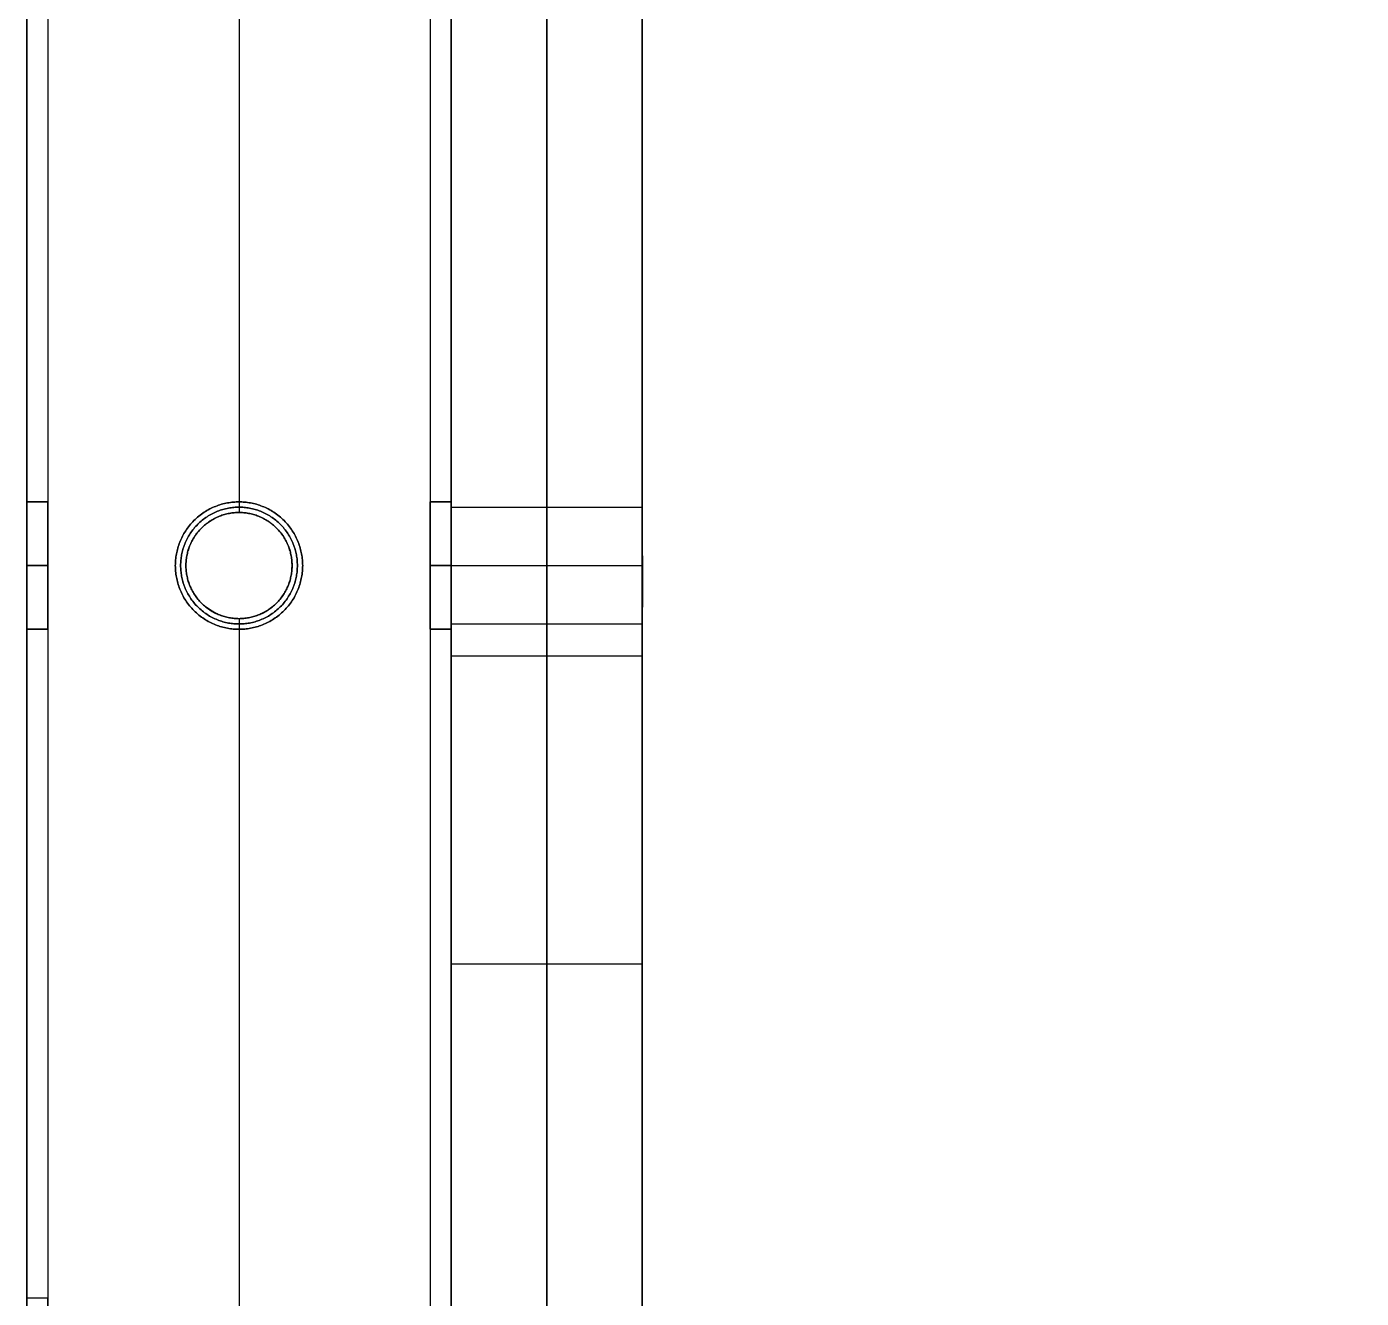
# Model space of a CAD drawing. Header units: millimetres. Extents: x -6529 to 809, y -8611 to 207.
# Drawn here: x -507 to -381.2, y -7534.5 to -7414.8 of the extents above; entities that cross this region are included whole.
import ezdxf

# ---------------------------------------------------------------- set-up
doc = ezdxf.new("R2010")
doc.units = ezdxf.units.MM
doc.header["$MEASUREMENT"] = 0
doc.layers.add('platen', color=7, linetype='Continuous', true_color=0x007f00)
doc.layers.add('staal', color=5, linetype='Continuous', true_color=0x0000ff)

# ---------------------------------------------------------------- blocks, each defined once
blk = doc.blocks.new('plaat base')
at = {"layer": 'platen'}
for p, q in [((1145.5, 43.5), (1145.5, 43.5, 18)), ((1140, 38), (1140, 38, 18)), ((1151, 38), (1151, 38, 18)), ((1145.5, 32.5), (1145.5, 32.5, 18)), ((20, -107), (20, -107, 18)), ((14.5, -112.5), (14.5, -112.5, 18)), ((25.5, -112.5), (25.5, -112.5, 18)), ((20, -118), (20, -118, 18)), ((58, -600), (1258, -600)), ((58, -600, 18), (1258, -600, 18))]:
    blk.add_line(p, q, dxfattribs=at)
for points in [[(1258, 58), (1108, 58), (958, 58)], [(1258, 58, 18), (1108, 58, 18), (958, 58, 18)], [(1258, 58, 9), (1108, 58, 9), (958, 58, 9)], [(1108, 58), (1108, 58, 9), (1108, 58, 18)], [(0, 0), (0, -150), (0, -300)], [(0, 0, 18), (0, -150, 18), (0, -300, 18)], [(0, 0, 9), (0, -150, 9), (0, -300, 9)], [(0, -150), (0, -150, 9), (0, -150, 18)], [(958, -1200), (1137, -1200), (1316, -1200)], [(958, -1200, 18), (1137, -1200, 18), (1316, -1200, 18)], [(958, -1200, 9), (1137, -1200, 9), (1316, -1200, 9)], [(1137, -1200), (1137, -1200, 9), (1137, -1200, 18)]]:
    blk.add_open_spline(points, degree=2, dxfattribs=at)
for points in [[(1145.5, 43.5), (1151, 43.5), (1151, 38), (1151, 32.5), (1145.5, 32.5), (1140, 32.5), (1140, 38), (1140, 43.5), (1145.5, 43.5)], [(1145.5, 43.5, 18), (1151, 43.5, 18), (1151, 38, 18), (1151, 32.5, 18), (1145.5, 32.5, 18), (1140, 32.5, 18), (1140, 38, 18), (1140, 43.5, 18), (1145.5, 43.5, 18)], [(25.5, -112.5), (25.5, -118), (20, -118), (14.5, -118), (14.5, -112.5), (14.5, -107), (20, -107), (25.5, -107), (25.5, -112.5)], [(25.5, -112.5, 18), (25.5, -118, 18), (20, -118, 18), (14.5, -118, 18), (14.5, -112.5, 18), (14.5, -107, 18), (20, -107, 18), (25.5, -107, 18), (25.5, -112.5, 18)]]:
    blk.add_rational_spline(points, [1, 0.707106781187, 1, 0.707106781187, 1, 0.707106781187, 1, 0.707106781187, 1], degree=2, knots=[-31.415927, -31.415927, -31.415927, -23.561945, -23.561945, -15.707963, -15.707963, -7.853982, -7.853982, 0, 0, 0], dxfattribs=at)
blk = doc.blocks.new('plaat laag')
at = {"layer": 'platen'}
for p, q in [((-0.55, -165, 638), (17.45, -165.06, 638)), ((-0.56, -170.5, 643.5), (17.44, -170.56, 643.5)), ((-0.56, -170.5, 632.5), (17.44, -170.56, 632.5)), ((-0.58, -176, 638), (17.42, -176.06, 638))]:
    blk.add_line(p, q, dxfattribs=at)
for points in [[(-1.18, -358), (-0.59, -179), (0, 0)], [(7.82, -358.03), (8.41, -179.03), (9, -0.03)], [(16.82, -358.06), (17.41, -179.06), (18, -0.06)], [(-0.19, -58, 300), (-2.18, -658, 300), (-4.16, -1257.99, 300)], [(-0.19, -58, 658), (-0.69, -208, 658), (-1.18, -358, 658)], [(8.81, -58.03, 658), (8.31, -208.03, 658), (7.82, -358.03, 658)], [(17.81, -58.06, 300), (15.82, -658.06, 300), (13.84, -1258.05, 300)], [(17.81, -58.06, 658), (17.31, -208.06, 658), (16.82, -358.06, 658)], [(-0.59, -179), (8.41, -179.03), (17.41, -179.06)], [(-0.69, -208, 658), (8.31, -208.03, 658), (17.31, -208.06, 658)]]:
    blk.add_open_spline(points, degree=2, dxfattribs=at)
for points in [[(-0.56, -170.5, 643.5), (-0.55, -165, 643.5), (-0.55, -165, 638), (-0.55, -165, 632.5), (-0.56, -170.5, 632.5), (-0.58, -176, 632.5), (-0.58, -176, 638), (-0.58, -176, 643.5), (-0.56, -170.5, 643.5)], [(17.44, -170.56, 643.5), (17.45, -165.06, 643.5), (17.45, -165.06, 638), (17.45, -165.06, 632.5), (17.44, -170.56, 632.5), (17.42, -176.06, 632.5), (17.42, -176.06, 638), (17.42, -176.06, 643.5), (17.44, -170.56, 643.5)]]:
    blk.add_rational_spline(points, [1, 0.707106781187, 1, 0.707106781187, 1, 0.707106781187, 1, 0.707106781187, 1], degree=2, knots=[-31.415927, -31.415927, -31.415927, -23.561945, -23.561945, -15.707963, -15.707963, -7.853982, -7.853982, 0, 0, 0], dxfattribs=at)
blk = doc.blocks.new('top plaat')
at = {"layer": 'platen'}
for p, q in [((20, -125), (20, -125, 18)), ((14.5, -130.5), (14.5, -130.5, 18)), ((25.5, -130.5), (25.5, -130.5, 18)), ((20, -136), (20, -136, 18))]:
    blk.add_line(p, q, dxfattribs=at)
for points in [[(0, 0), (0, -309), (0, -618), (0, -927), (0, -1236)], [(0, 0, 18), (0, -309, 18), (0, -618, 18), (0, -927, 18), (0, -1236, 18)], [(0, 0, 9), (0, -309, 9), (0, -618, 9), (0, -927, 9), (0, -1236, 9)]]:
    blk.add_open_spline(points, degree=2, knots=[4655.052018, 4655.052018, 4655.052018, 5274.345164, 5274.345164, 5893.638309, 5893.638309, 5893.638309], dxfattribs=at)
for points, knots in [([(25.5, -130.5), (25.5, -136), (20, -136), (14.5, -136), (14.5, -130.5), (14.5, -125), (20, -125), (25.5, -125), (25.5, -130.5)], [-31.415927, -31.415927, -31.415927, -23.561945, -23.561945, -15.707963, -15.707963, -7.853982, -7.853982, 0, 0, 0]), ([(25.5, -130.5, 18), (25.5, -136, 18), (20, -136, 18), (14.5, -136, 18), (14.5, -130.5, 18), (14.5, -125, 18), (20, -125, 18), (25.5, -125, 18), (25.5, -130.5, 18)], [-31.415927, -31.415927, -31.415927, -23.561945, -23.561945, -15.707963, -15.707963, -7.853982, -7.853982, 0, 0, 0]), ([(25.5, -130.5, 9), (25.5, -125, 9), (20, -125, 9), (14.5, -125, 9), (14.5, -130.5, 9), (14.5, -136, 9), (20, -136, 9), (25.5, -136, 9), (25.5, -130.5, 9)], [0, 0, 0, 7.853982, 7.853982, 15.707963, 15.707963, 23.561945, 23.561945, 31.415927, 31.415927, 31.415927])]:
    blk.add_rational_spline(points, [1, 0.707106781187, 1, 0.707106781187, 1, 0.707106781187, 1, 0.707106781187, 1], degree=2, knots=knots, dxfattribs=at)

msp = doc.modelspace()

# ---------------------------------------------------------------- linework, layer by layer
at = {"layer": 'staal'}
for p, q in [((-504.97, -7459.5, 1972), (-506.97, -7459.5, 1972)), ((-506.97, -7459.5, 20), (-504.97, -7459.5, 20)), ((-504.97, -7459.5, 696), (-506.97, -7459.5, 696)), ((-486.97, -7459.5, 38), (-486.97, -7459.5, 40)), ((-486.97, -7459.5), (-486.97, -7459.5, 2)), ((-486.97, -7460.5, 1990), (-486.97, -7460.5, 1992)), ((-486.97, -7460.5, 1952), (-486.97, -7460.5, 1954)), ((-486.97, -7460.5, 714), (-486.97, -7460.5, 716)), ((-486.97, -7460.5, 676), (-486.97, -7460.5, 678)), ((-466.97, -7459.5, 1972), (-468.97, -7459.5, 1972)), ((-468.97, -7459.5, 20), (-466.97, -7459.5, 20)), ((-466.97, -7459.5, 696), (-468.97, -7459.5, 696)), ((-504.97, -7465.5, 1966), (-506.97, -7465.5, 1966)), ((-504.97, -7465.5, 1978), (-506.97, -7465.5, 1978)), ((-506.97, -7465.5, 14), (-504.97, -7465.5, 14)), ((-506.97, -7465.5, 26), (-504.97, -7465.5, 26)), ((-504.97, -7465.5, 690), (-506.97, -7465.5, 690)), ((-504.97, -7465.5, 702), (-506.97, -7465.5, 702)), ((-492.97, -7465.5, 38), (-492.97, -7465.5, 40)), ((-492.97, -7465.5), (-492.97, -7465.5, 2)), ((-491.97, -7465.5, 1990), (-491.97, -7465.5, 1992)), ((-491.97, -7465.5, 1952), (-491.97, -7465.5, 1954)), ((-491.97, -7465.5, 714), (-491.97, -7465.5, 716)), ((-491.97, -7465.5, 676), (-491.97, -7465.5, 678)), ((-481.97, -7465.5, 1952), (-481.97, -7465.5, 1954)), ((-481.97, -7465.5, 1990), (-481.97, -7465.5, 1992)), ((-481.97, -7465.5, 676), (-481.97, -7465.5, 678)), ((-481.97, -7465.5, 714), (-481.97, -7465.5, 716)), ((-480.97, -7465.5, 38), (-480.97, -7465.5, 40)), ((-480.97, -7465.5), (-480.97, -7465.5, 2)), ((-466.97, -7465.5, 1966), (-468.97, -7465.5, 1966)), ((-466.97, -7465.5, 1978), (-468.97, -7465.5, 1978)), ((-468.97, -7465.5, 14), (-466.97, -7465.5, 14)), ((-468.97, -7465.5, 26), (-466.97, -7465.5, 26)), ((-466.97, -7465.5, 690), (-468.97, -7465.5, 690)), ((-466.97, -7465.5, 702), (-468.97, -7465.5, 702)), ((-486.97, -7470.5, 1990), (-486.97, -7470.5, 1992)), ((-486.97, -7470.5, 1952), (-486.97, -7470.5, 1954)), ((-486.97, -7470.5, 714), (-486.97, -7470.5, 716)), ((-486.97, -7470.5, 676), (-486.97, -7470.5, 678)), ((-504.97, -7471.5, 1972), (-506.97, -7471.5, 1972)), ((-506.97, -7471.5, 20), (-504.97, -7471.5, 20)), ((-504.97, -7471.5, 696), (-506.97, -7471.5, 696)), ((-486.97, -7471.5, 38), (-486.97, -7471.5, 40)), ((-486.97, -7471.5), (-486.97, -7471.5, 2)), ((-466.97, -7471.5, 1972), (-468.97, -7471.5, 1972)), ((-468.97, -7471.5, 20), (-466.97, -7471.5, 20)), ((-466.97, -7471.5, 696), (-468.97, -7471.5, 696)), ((-504.97, -7534.5, 1972), (-506.97, -7534.5, 1972))]:
    msp.add_line(p, q, dxfattribs=at)
for points in [[(-506.97, -7295), (809.03, -7295), (809.03, -8611), (-506.97, -8611)], [(-466.97, -7335), (769.03, -7335), (769.03, -8571), (-466.97, -8571)]]:
    msp.add_lwpolyline(points, close=True, dxfattribs=at)
for centre in [(-486.97, -7465.5, 1952), (-486.97, -7465.5, 1991), (-486.97, -7465.5, 1953), (-486.97, -7465.5, 676), (-486.97, -7465.5, 715), (-486.97, -7465.5, 677)]:
    msp.add_circle(centre, 5, dxfattribs=at)
for points in [[(-506.97, -7295, 1952), (-506.97, -7953, 1952), (-506.97, -8611, 1952)], [(-506.97, -7295, 1992), (-506.97, -7953, 1992), (-506.97, -8611, 1992)], [(-506.97, -7295), (-506.97, -7953), (-506.97, -8611)], [(-506.97, -7295, 40), (-506.97, -7953, 40), (-506.97, -8611, 40)], [(-506.97, -7295, 676), (-506.97, -7953, 676), (-506.97, -8611, 676)], [(-506.97, -7295, 716), (-506.97, -7953, 716), (-506.97, -8611, 716)], [(-504.97, -7297, 1990), (-504.97, -7953, 1990), (-504.97, -8609, 1990)], [(-504.97, -7297, 1954), (-504.97, -7953, 1954), (-504.97, -8609, 1954)], [(-504.97, -7297, 38), (-504.97, -7953, 38), (-504.97, -8609, 38)], [(-504.97, -7297, 2), (-504.97, -7953, 2), (-504.97, -8609, 2)], [(-504.97, -7297, 714), (-504.97, -7953, 714), (-504.97, -8609, 714)], [(-504.97, -7297, 678), (-504.97, -7953, 678), (-504.97, -8609, 678)], [(-468.97, -7333, 1990), (-468.97, -7953, 1990), (-468.97, -8573, 1990)], [(-468.97, -7333, 1954), (-468.97, -7953, 1954), (-468.97, -8573, 1954)], [(-468.97, -7333, 38), (-468.97, -7953, 38), (-468.97, -8573, 38)], [(-468.97, -7333, 2), (-468.97, -7953, 2), (-468.97, -8573, 2)], [(-468.97, -7333, 714), (-468.97, -7953, 714), (-468.97, -8573, 714)], [(-468.97, -7333, 678), (-468.97, -7953, 678), (-468.97, -8573, 678)], [(-466.97, -7335, 1952), (-466.97, -7953, 1952), (-466.97, -8571, 1952)], [(-466.97, -7335, 1992), (-466.97, -7953, 1992), (-466.97, -8571, 1992)], [(-466.97, -7335), (-466.97, -7953), (-466.97, -8571)], [(-466.97, -7335, 40), (-466.97, -7953, 40), (-466.97, -8571, 40)], [(-466.97, -7335, 676), (-466.97, -7953, 676), (-466.97, -8571, 676)], [(-466.97, -7335, 716), (-466.97, -7953, 716), (-466.97, -8571, 716)], [(-506.97, -7396.5, 1972), (-506.97, -7428, 1972), (-506.97, -7459.5, 1972)], [(-506.97, -7396.5, 20), (-506.97, -7428, 20), (-506.97, -7459.5, 20)], [(-506.97, -7396.5, 696), (-506.97, -7428, 696), (-506.97, -7459.5, 696)], [(-504.97, -7396.5, 1972), (-504.97, -7428, 1972), (-504.97, -7459.5, 1972)], [(-504.97, -7396.5, 20), (-504.97, -7428, 20), (-504.97, -7459.5, 20)], [(-504.97, -7396.5, 696), (-504.97, -7428, 696), (-504.97, -7459.5, 696)], [(-486.97, -7395.5, 1992), (-486.97, -7428, 1992), (-486.97, -7460.5, 1992)], [(-486.97, -7395.5, 1990), (-486.97, -7428, 1990), (-486.97, -7460.5, 1990)], [(-486.97, -7395.5, 1954), (-486.97, -7428, 1954), (-486.97, -7460.5, 1954)], [(-486.97, -7395.5, 1952), (-486.97, -7428, 1952), (-486.97, -7460.5, 1952)], [(-486.97, -7395.5, 716), (-486.97, -7428, 716), (-486.97, -7460.5, 716)], [(-486.97, -7395.5, 714), (-486.97, -7428, 714), (-486.97, -7460.5, 714)], [(-486.97, -7395.5, 678), (-486.97, -7428, 678), (-486.97, -7460.5, 678)], [(-486.97, -7395.5, 676), (-486.97, -7428, 676), (-486.97, -7460.5, 676)], [(-486.97, -7396.5, 40), (-486.97, -7428, 40), (-486.97, -7459.5, 40)], [(-486.97, -7396.5, 38), (-486.97, -7428, 38), (-486.97, -7459.5, 38)], [(-486.97, -7396.5, 2), (-486.97, -7428, 2), (-486.97, -7459.5, 2)], [(-486.97, -7396.5), (-486.97, -7428), (-486.97, -7459.5)], [(-468.97, -7396.5, 1972), (-468.97, -7428, 1972), (-468.97, -7459.5, 1972)], [(-468.97, -7396.5, 20), (-468.97, -7428, 20), (-468.97, -7459.5, 20)], [(-468.97, -7396.5, 696), (-468.97, -7428, 696), (-468.97, -7459.5, 696)], [(-466.97, -7396.5, 1972), (-466.97, -7428, 1972), (-466.97, -7459.5, 1972)], [(-466.97, -7396.5, 20), (-466.97, -7428, 20), (-466.97, -7459.5, 20)], [(-466.97, -7396.5, 696), (-466.97, -7428, 696), (-466.97, -7459.5, 696)], [(-486.97, -7470.5, 1992), (-486.97, -7503, 1992), (-486.97, -7535.5, 1992)], [(-486.97, -7470.5, 1990), (-486.97, -7503, 1990), (-486.97, -7535.5, 1990)], [(-486.97, -7470.5, 1954), (-486.97, -7503, 1954), (-486.97, -7535.5, 1954)], [(-486.97, -7470.5, 1952), (-486.97, -7503, 1952), (-486.97, -7535.5, 1952)], [(-486.97, -7470.5, 716), (-486.97, -7503, 716), (-486.97, -7535.5, 716)], [(-486.97, -7470.5, 714), (-486.97, -7503, 714), (-486.97, -7535.5, 714)], [(-486.97, -7470.5, 678), (-486.97, -7503, 678), (-486.97, -7535.5, 678)], [(-486.97, -7470.5, 676), (-486.97, -7503, 676), (-486.97, -7535.5, 676)], [(-506.97, -7471.5, 1972), (-506.97, -7503, 1972), (-506.97, -7534.5, 1972)], [(-506.97, -7471.5, 20), (-506.97, -7503, 20), (-506.97, -7534.5, 20)], [(-506.97, -7471.5, 696), (-506.97, -7503, 696), (-506.97, -7534.5, 696)], [(-504.97, -7471.5, 1972), (-504.97, -7503, 1972), (-504.97, -7534.5, 1972)], [(-504.97, -7471.5, 20), (-504.97, -7503, 20), (-504.97, -7534.5, 20)], [(-504.97, -7471.5, 696), (-504.97, -7503, 696), (-504.97, -7534.5, 696)], [(-486.97, -7471.5, 40), (-486.97, -7503, 40), (-486.97, -7534.5, 40)], [(-486.97, -7471.5, 38), (-486.97, -7503, 38), (-486.97, -7534.5, 38)], [(-486.97, -7471.5, 2), (-486.97, -7503, 2), (-486.97, -7534.5, 2)], [(-486.97, -7471.5), (-486.97, -7503), (-486.97, -7534.5)], [(-468.97, -7471.5, 1972), (-468.97, -7503, 1972), (-468.97, -7534.5, 1972)], [(-468.97, -7471.5, 20), (-468.97, -7503, 20), (-468.97, -7534.5, 20)], [(-468.97, -7471.5, 696), (-468.97, -7503, 696), (-468.97, -7534.5, 696)], [(-466.97, -7471.5, 1972), (-466.97, -7503, 1972), (-466.97, -7534.5, 1972)], [(-466.97, -7471.5, 20), (-466.97, -7503, 20), (-466.97, -7534.5, 20)], [(-466.97, -7471.5, 696), (-466.97, -7503, 696), (-466.97, -7534.5, 696)]]:
    msp.add_open_spline(points, degree=2, dxfattribs=at)
for points, knots in [([(-506.97, -7465.5, 1966), (-506.97, -7459.5, 1966), (-506.97, -7459.5, 1972), (-506.97, -7459.5, 1978), (-506.97, -7465.5, 1978), (-506.97, -7471.5, 1978), (-506.97, -7471.5, 1972), (-506.97, -7471.5, 1966), (-506.97, -7465.5, 1966)], [0, 0, 0, 7.853982, 7.853982, 15.707963, 15.707963, 23.561945, 23.561945, 31.415927, 31.415927, 31.415927]), ([(-506.97, -7465.5, 14), (-506.97, -7459.5, 14), (-506.97, -7459.5, 20), (-506.97, -7459.5, 26), (-506.97, -7465.5, 26), (-506.97, -7471.5, 26), (-506.97, -7471.5, 20), (-506.97, -7471.5, 14), (-506.97, -7465.5, 14)], [0, 0, 0, 7.853982, 7.853982, 15.707963, 15.707963, 23.561945, 23.561945, 31.415927, 31.415927, 31.415927]), ([(-506.97, -7465.5, 690), (-506.97, -7459.5, 690), (-506.97, -7459.5, 696), (-506.97, -7459.5, 702), (-506.97, -7465.5, 702), (-506.97, -7471.5, 702), (-506.97, -7471.5, 696), (-506.97, -7471.5, 690), (-506.97, -7465.5, 690)], [0, 0, 0, 7.853982, 7.853982, 15.707963, 15.707963, 23.561945, 23.561945, 31.415927, 31.415927, 31.415927]), ([(-504.97, -7465.5, 1966), (-504.97, -7471.5, 1966), (-504.97, -7471.5, 1972), (-504.97, -7471.5, 1978), (-504.97, -7465.5, 1978), (-504.97, -7459.5, 1978), (-504.97, -7459.5, 1972), (-504.97, -7459.5, 1966), (-504.97, -7465.5, 1966)], [-31.415927, -31.415927, -31.415927, -23.561945, -23.561945, -15.707963, -15.707963, -7.853982, -7.853982, 0, 0, 0]), ([(-504.97, -7465.5, 14), (-504.97, -7471.5, 14), (-504.97, -7471.5, 20), (-504.97, -7471.5, 26), (-504.97, -7465.5, 26), (-504.97, -7459.5, 26), (-504.97, -7459.5, 20), (-504.97, -7459.5, 14), (-504.97, -7465.5, 14)], [-31.415927, -31.415927, -31.415927, -23.561945, -23.561945, -15.707963, -15.707963, -7.853982, -7.853982, 0, 0, 0]), ([(-504.97, -7465.5, 690), (-504.97, -7471.5, 690), (-504.97, -7471.5, 696), (-504.97, -7471.5, 702), (-504.97, -7465.5, 702), (-504.97, -7459.5, 702), (-504.97, -7459.5, 696), (-504.97, -7459.5, 690), (-504.97, -7465.5, 690)], [-31.415927, -31.415927, -31.415927, -23.561945, -23.561945, -15.707963, -15.707963, -7.853982, -7.853982, 0, 0, 0]), ([(-480.97, -7465.5, 40), (-480.97, -7471.5, 40), (-486.97, -7471.5, 40), (-492.97, -7471.5, 40), (-492.97, -7465.5, 40), (-492.97, -7459.5, 40), (-486.97, -7459.5, 40), (-480.97, -7459.5, 40), (-480.97, -7465.5, 40)], [-31.415927, -31.415927, -31.415927, -23.561945, -23.561945, -15.707963, -15.707963, -7.853982, -7.853982, 0, 0, 0]), ([(-480.97, -7465.5, 38), (-480.97, -7459.5, 38), (-486.97, -7459.5, 38), (-492.97, -7459.5, 38), (-492.97, -7465.5, 38), (-492.97, -7471.5, 38), (-486.97, -7471.5, 38), (-480.97, -7471.5, 38), (-480.97, -7465.5, 38)], [0, 0, 0, 7.853982, 7.853982, 15.707963, 15.707963, 23.561945, 23.561945, 31.415927, 31.415927, 31.415927]), ([(-480.97, -7465.5, 2), (-480.97, -7471.5, 2), (-486.97, -7471.5, 2), (-492.97, -7471.5, 2), (-492.97, -7465.5, 2), (-492.97, -7459.5, 2), (-486.97, -7459.5, 2), (-480.97, -7459.5, 2), (-480.97, -7465.5, 2)], [-31.415927, -31.415927, -31.415927, -23.561945, -23.561945, -15.707963, -15.707963, -7.853982, -7.853982, 0, 0, 0]), ([(-480.97, -7465.5), (-480.97, -7459.5), (-486.97, -7459.5), (-492.97, -7459.5), (-492.97, -7465.5), (-492.97, -7471.5), (-486.97, -7471.5), (-480.97, -7471.5), (-480.97, -7465.5)], [0, 0, 0, 7.853982, 7.853982, 15.707963, 15.707963, 23.561945, 23.561945, 31.415927, 31.415927, 31.415927]), ([(-481.97, -7465.5, 1992), (-481.97, -7470.5, 1992), (-486.97, -7470.5, 1992), (-491.97, -7470.5, 1992), (-491.97, -7465.5, 1992), (-491.97, -7460.5, 1992), (-486.97, -7460.5, 1992), (-481.97, -7460.5, 1992), (-481.97, -7465.5, 1992)], [-31.415927, -31.415927, -31.415927, -23.561945, -23.561945, -15.707963, -15.707963, -7.853982, -7.853982, 0, 0, 0]), ([(-481.97, -7465.5, 1990), (-481.97, -7460.5, 1990), (-486.97, -7460.5, 1990), (-491.97, -7460.5, 1990), (-491.97, -7465.5, 1990), (-491.97, -7470.5, 1990), (-486.97, -7470.5, 1990), (-481.97, -7470.5, 1990), (-481.97, -7465.5, 1990)], [0, 0, 0, 7.853982, 7.853982, 15.707963, 15.707963, 23.561945, 23.561945, 31.415927, 31.415927, 31.415927]), ([(-481.97, -7465.5, 1954), (-481.97, -7470.5, 1954), (-486.97, -7470.5, 1954), (-491.97, -7470.5, 1954), (-491.97, -7465.5, 1954), (-491.97, -7460.5, 1954), (-486.97, -7460.5, 1954), (-481.97, -7460.5, 1954), (-481.97, -7465.5, 1954)], [-31.415927, -31.415927, -31.415927, -23.561945, -23.561945, -15.707963, -15.707963, -7.853982, -7.853982, 0, 0, 0]), ([(-481.97, -7465.5, 716), (-481.97, -7470.5, 716), (-486.97, -7470.5, 716), (-491.97, -7470.5, 716), (-491.97, -7465.5, 716), (-491.97, -7460.5, 716), (-486.97, -7460.5, 716), (-481.97, -7460.5, 716), (-481.97, -7465.5, 716)], [-31.415927, -31.415927, -31.415927, -23.561945, -23.561945, -15.707963, -15.707963, -7.853982, -7.853982, 0, 0, 0]), ([(-481.97, -7465.5, 714), (-481.97, -7460.5, 714), (-486.97, -7460.5, 714), (-491.97, -7460.5, 714), (-491.97, -7465.5, 714), (-491.97, -7470.5, 714), (-486.97, -7470.5, 714), (-481.97, -7470.5, 714), (-481.97, -7465.5, 714)], [0, 0, 0, 7.853982, 7.853982, 15.707963, 15.707963, 23.561945, 23.561945, 31.415927, 31.415927, 31.415927]), ([(-481.97, -7465.5, 678), (-481.97, -7470.5, 678), (-486.97, -7470.5, 678), (-491.97, -7470.5, 678), (-491.97, -7465.5, 678), (-491.97, -7460.5, 678), (-486.97, -7460.5, 678), (-481.97, -7460.5, 678), (-481.97, -7465.5, 678)], [-31.415927, -31.415927, -31.415927, -23.561945, -23.561945, -15.707963, -15.707963, -7.853982, -7.853982, 0, 0, 0]), ([(-468.97, -7465.5, 1966), (-468.97, -7459.5, 1966), (-468.97, -7459.5, 1972), (-468.97, -7459.5, 1978), (-468.97, -7465.5, 1978), (-468.97, -7471.5, 1978), (-468.97, -7471.5, 1972), (-468.97, -7471.5, 1966), (-468.97, -7465.5, 1966)], [0, 0, 0, 7.853982, 7.853982, 15.707963, 15.707963, 23.561945, 23.561945, 31.415927, 31.415927, 31.415927]), ([(-468.97, -7465.5, 14), (-468.97, -7459.5, 14), (-468.97, -7459.5, 20), (-468.97, -7459.5, 26), (-468.97, -7465.5, 26), (-468.97, -7471.5, 26), (-468.97, -7471.5, 20), (-468.97, -7471.5, 14), (-468.97, -7465.5, 14)], [0, 0, 0, 7.853982, 7.853982, 15.707963, 15.707963, 23.561945, 23.561945, 31.415927, 31.415927, 31.415927]), ([(-468.97, -7465.5, 690), (-468.97, -7459.5, 690), (-468.97, -7459.5, 696), (-468.97, -7459.5, 702), (-468.97, -7465.5, 702), (-468.97, -7471.5, 702), (-468.97, -7471.5, 696), (-468.97, -7471.5, 690), (-468.97, -7465.5, 690)], [0, 0, 0, 7.853982, 7.853982, 15.707963, 15.707963, 23.561945, 23.561945, 31.415927, 31.415927, 31.415927]), ([(-466.97, -7465.5, 1966), (-466.97, -7471.5, 1966), (-466.97, -7471.5, 1972), (-466.97, -7471.5, 1978), (-466.97, -7465.5, 1978), (-466.97, -7459.5, 1978), (-466.97, -7459.5, 1972), (-466.97, -7459.5, 1966), (-466.97, -7465.5, 1966)], [-31.415927, -31.415927, -31.415927, -23.561945, -23.561945, -15.707963, -15.707963, -7.853982, -7.853982, 0, 0, 0]), ([(-466.97, -7465.5, 14), (-466.97, -7471.5, 14), (-466.97, -7471.5, 20), (-466.97, -7471.5, 26), (-466.97, -7465.5, 26), (-466.97, -7459.5, 26), (-466.97, -7459.5, 20), (-466.97, -7459.5, 14), (-466.97, -7465.5, 14)], [-31.415927, -31.415927, -31.415927, -23.561945, -23.561945, -15.707963, -15.707963, -7.853982, -7.853982, 0, 0, 0]), ([(-466.97, -7465.5, 690), (-466.97, -7471.5, 690), (-466.97, -7471.5, 696), (-466.97, -7471.5, 702), (-466.97, -7465.5, 702), (-466.97, -7459.5, 702), (-466.97, -7459.5, 696), (-466.97, -7459.5, 690), (-466.97, -7465.5, 690)], [-31.415927, -31.415927, -31.415927, -23.561945, -23.561945, -15.707963, -15.707963, -7.853982, -7.853982, 0, 0, 0]), ([(-506.97, -7540.5, 1966), (-506.97, -7534.5, 1966), (-506.97, -7534.5, 1972), (-506.97, -7534.5, 1978), (-506.97, -7540.5, 1978), (-506.97, -7546.5, 1978), (-506.97, -7546.5, 1972), (-506.97, -7546.5, 1966), (-506.97, -7540.5, 1966)], [0, 0, 0, 7.853982, 7.853982, 15.707963, 15.707963, 23.561945, 23.561945, 31.415927, 31.415927, 31.415927]), ([(-504.97, -7540.5, 1966), (-504.97, -7546.5, 1966), (-504.97, -7546.5, 1972), (-504.97, -7546.5, 1978), (-504.97, -7540.5, 1978), (-504.97, -7534.5, 1978), (-504.97, -7534.5, 1972), (-504.97, -7534.5, 1966), (-504.97, -7540.5, 1966)], [-31.415927, -31.415927, -31.415927, -23.561945, -23.561945, -15.707963, -15.707963, -7.853982, -7.853982, 0, 0, 0])]:
    msp.add_rational_spline(points, [1, 0.707106781187, 1, 0.707106781187, 1, 0.707106781187, 1, 0.707106781187, 1], degree=2, knots=knots, dxfattribs=at)

# ---------------------------------------------------------------- block references
at = {"layer": 'platen'}
for name, p in [('top plaat', (-506.97, -7335, 1992)), ('plaat base', (-506.97, -7353, 40))]:
    msp.add_blockref(name, p, dxfattribs=at)
at = {"layer": 'platen', "rotation": 0.1894193054011234}
msp.add_blockref('plaat laag', (-466.97, -7295, 58), dxfattribs=at)
at = {"layer": 'platen', "extrusion": (1, -4.20193e-15, 0)}
msp.add_blockref('plaat base', (-8611, 1934, -466.97), dxfattribs=at)

doc.saveas('drawing.dxf')
